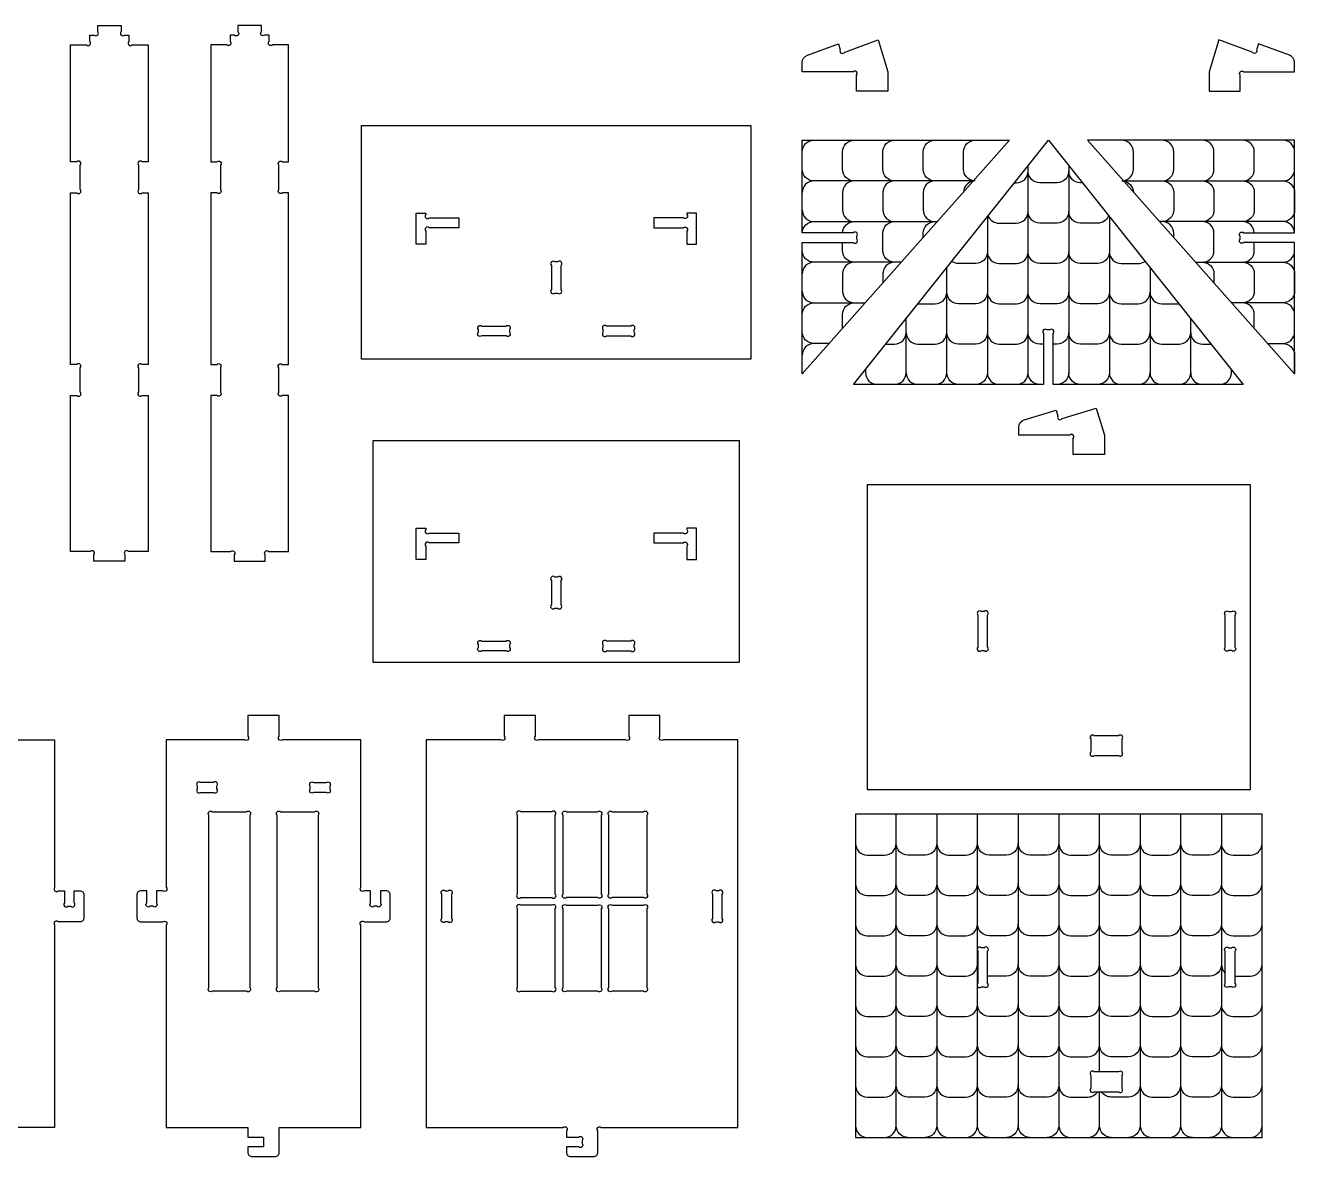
# Model space of a CAD drawing. Extents: x 39 to 232, y 1985 to 2148.
# Drawn here: x 166.7 to 231.9, y 1985.4 to 2043.4 of the extents above; entities that cross this region are included whole.
import ezdxf

# ---------------------------------------------------------------- set-up
doc = ezdxf.new("R2010")
doc.units = 0
doc.header["$MEASUREMENT"] = 0
doc.layers.add('LAYER1', color=18, linetype='CONTINUOUS')

msp = doc.modelspace()

# ---------------------------------------------------------------- linework, layer by layer
at = {"layer": 'LAYER1'}
for points in [[(173.053, 2036.448), (172.73, 2036.448, 1), (172.553, 2036.271), (172.553, 2035.025, 1), (172.73, 2034.848), (173.053, 2034.848), (173.053, 2026.048), (172.73, 2026.048, 1), (172.553, 2025.871), (172.553, 2024.625, 1), (172.73, 2024.448), (173.053, 2024.448), (173.053, 2016.448), (172.03, 2016.448, 1), (171.853, 2016.271), (171.853, 2015.948), (170.253, 2015.948), (170.253, 2016.271, 1), (170.076, 2016.448), (169.053, 2016.448), (169.053, 2024.448), (169.376, 2024.448, 1), (169.553, 2024.625), (169.553, 2025.871, 1), (169.376, 2026.048), (169.053, 2026.048), (169.053, 2034.848), (169.376, 2034.848, 1), (169.553, 2035.025), (169.553, 2036.271, 1), (169.376, 2036.448), (169.053, 2036.448), (169.053, 2042.448), (169.876, 2042.448, 1), (170.053, 2042.625), (170.053, 2042.948), (170.276, 2042.948, 1), (170.453, 2043.125), (170.453, 2043.448), (171.653, 2043.448), (171.653, 2043.125, 1), (171.83, 2042.948), (172.053, 2042.948), (172.053, 2042.625, 1), (172.23, 2042.448), (173.053, 2042.448)], [(176.256, 2036.448), (176.578, 2036.448, -1), (176.756, 2036.271), (176.756, 2035.025, -1), (176.578, 2034.848), (176.256, 2034.848), (176.256, 2026.048), (176.578, 2026.048, -1), (176.756, 2025.871), (176.756, 2024.625, -1), (176.578, 2024.448), (176.256, 2024.448), (176.256, 2016.448), (177.278, 2016.448, -1), (177.456, 2016.271), (177.456, 2015.948), (179.056, 2015.948), (179.056, 2016.271, -1), (179.233, 2016.448), (180.256, 2016.448), (180.256, 2024.448), (179.933, 2024.448, -1), (179.756, 2024.625), (179.756, 2025.871, -1), (179.933, 2026.048), (180.256, 2026.048), (180.256, 2034.848), (179.933, 2034.848, -1), (179.756, 2035.025), (179.756, 2036.271, -1), (179.933, 2036.448), (180.256, 2036.448), (180.256, 2042.448), (179.433, 2042.448, -1), (179.256, 2042.625), (179.256, 2042.948), (179.033, 2042.948, -1), (178.856, 2043.125), (178.856, 2043.448), (177.656, 2043.448), (177.656, 2043.125, -1), (177.478, 2042.948), (177.256, 2042.948), (177.256, 2042.625, -1), (177.078, 2042.448), (176.256, 2042.448)], [(209.42, 2040.066), (209.42, 2040.889, 1), (209.243, 2041.066), (206.628, 2041.066), (206.628, 2041.536, -0.315299), (206.891, 2041.912), (208.489, 2042.494), (208.58, 2042.194, 1), (208.81, 2042.079), (210.525, 2042.703), (211.02, 2041.066), (211.02, 2040.066)], [(229.118, 2040.066), (229.118, 2040.889, -1), (229.296, 2041.066), (231.911, 2041.066), (231.911, 2041.536, 0.315299), (231.648, 2041.912), (230.049, 2042.494), (229.959, 2042.194, -1), (229.728, 2042.079), (228.014, 2042.703), (227.518, 2041.066), (227.518, 2040.066)], [(206.628, 2032.302), (209.25, 2032.302, 1), (209.428, 2032.479), (209.428, 2032.625, 1), (209.25, 2032.802), (206.628, 2032.802), (206.628, 2037.552), (217.269, 2037.552), (206.628, 2025.552)], [(209.269, 2025.014), (219.269, 2037.552), (229.269, 2025.014), (219.519, 2025.014), (219.519, 2027.636, 1), (219.342, 2027.814), (219.197, 2027.814, 1), (219.019, 2027.636), (219.019, 2025.014)], [(231.911, 2032.302), (229.288, 2032.302, -1), (229.111, 2032.479), (229.111, 2032.625, -1), (229.288, 2032.802), (231.911, 2032.802), (231.911, 2037.552), (221.269, 2037.552), (231.911, 2025.552)], [(187.298, 2033.813), (187.298, 2033.741, 1), (187.475, 2033.563), (188.991, 2033.563), (188.991, 2033.063), (187.475, 2033.063, 1), (187.298, 2032.886), (187.298, 2032.213), (186.798, 2032.213), (186.798, 2033.813)], [(200.698, 2033.813), (200.698, 2033.741, -1), (200.521, 2033.563), (199.005, 2033.563), (199.005, 2033.063), (200.521, 2033.063, -1), (200.698, 2032.886), (200.698, 2032.213), (201.198, 2032.213), (201.198, 2033.813)], [(193.748, 2031.129), (193.748, 2029.883, 1), (193.925, 2029.706), (194.071, 2029.706, 1), (194.248, 2029.883), (194.248, 2031.129, 1), (194.071, 2031.306), (193.925, 2031.306, 1)], [(191.598, 2027.836), (191.598, 2027.691, -1), (191.421, 2027.513), (190.175, 2027.513, -1), (189.998, 2027.691), (189.998, 2027.836, -1), (190.175, 2028.013), (191.421, 2028.013, -1)], [(196.398, 2027.836), (196.398, 2027.691, 1), (196.575, 2027.513), (197.821, 2027.513, 1), (197.998, 2027.691), (197.998, 2027.836, 1), (197.821, 2028.013), (196.575, 2028.013, 1)], [(220.541, 2021.413), (220.541, 2022.236, 1), (220.363, 2022.413), (217.748, 2022.413), (217.748, 2022.82, -0.330467), (218.032, 2023.203), (219.662, 2023.697), (219.755, 2023.388, 1), (219.976, 2023.27), (221.721, 2023.798), (222.141, 2022.413), (222.141, 2021.413)], [(187.298, 2017.637), (187.298, 2017.564, 1), (187.475, 2017.387), (188.991, 2017.387), (188.991, 2016.887), (187.475, 2016.887, 1), (187.298, 2016.71), (187.298, 2016.037), (186.798, 2016.037), (186.798, 2017.637)], [(200.698, 2017.637), (200.698, 2017.564, -1), (200.521, 2017.387), (199.005, 2017.387), (199.005, 2016.887), (200.521, 2016.887, -1), (200.698, 2016.71), (200.698, 2016.037), (201.198, 2016.037), (201.198, 2017.637)], [(193.748, 2014.953), (193.748, 2013.707, 1), (193.925, 2013.53), (194.071, 2013.53, 1), (194.248, 2013.707), (194.248, 2014.953, 1), (194.071, 2015.13), (193.925, 2015.13, 1)], [(215.649, 2013.177), (215.649, 2011.531, 1), (215.826, 2011.354), (215.972, 2011.354, 1), (216.149, 2011.531), (216.149, 2013.177, 1), (215.972, 2013.354), (215.826, 2013.354, 1)], [(228.849, 2013.177), (228.849, 2011.531, -1), (228.672, 2011.354), (228.526, 2011.354, -1), (228.349, 2011.531), (228.349, 2013.177, -1), (228.526, 2013.354), (228.672, 2013.354, -1)], [(190.175, 2011.837), (191.421, 2011.837, -1), (191.598, 2011.66), (191.598, 2011.514, -1), (191.421, 2011.337), (190.175, 2011.337, -1), (189.998, 2011.514), (189.998, 2011.66, -1)], [(196.398, 2011.66), (196.398, 2011.514, 1), (196.575, 2011.337), (197.821, 2011.337, 1), (197.998, 2011.514), (197.998, 2011.66, 1), (197.821, 2011.837), (196.575, 2011.837, 1)], [(184.968, 1999.026), (184.968, 1998.403, -1), (184.791, 1998.226), (184.645, 1998.226, -1), (184.468, 1998.403), (184.468, 1999.026), (184.145, 1999.026, -1), (183.968, 1999.203), (183.968, 2006.776), (179.945, 2006.776, -1), (179.768, 2006.953), (179.768, 2008.026), (178.168, 2008.026), (178.168, 2006.953, -1), (177.991, 2006.776), (173.968, 2006.776), (173.968, 1999.203, -1), (173.791, 1999.026), (173.468, 1999.026), (173.468, 1998.403, -1), (173.291, 1998.226), (173.145, 1998.226, -1), (172.968, 1998.403), (172.968, 1999.026), (172.668, 1999.026, 0.414214), (172.468, 1998.826), (172.468, 1997.626, 0.414214), (172.668, 1997.426), (173.791, 1997.426, -1), (173.968, 1997.249), (173.968, 1986.876), (178.168, 1986.876), (178.168, 1986.376), (178.968, 1986.376), (178.968, 1985.876), (178.168, 1985.876), (178.168, 1985.576, 0.414214), (178.368, 1985.376), (179.568, 1985.376, 0.414214), (179.768, 1985.576), (179.768, 1986.876), (183.968, 1986.876), (183.968, 1997.249, -1), (184.145, 1997.426), (185.268, 1997.426, 0.414214), (185.468, 1997.626), (185.468, 1998.826, 0.414214), (185.268, 1999.026)], [(197.725, 2008.026), (197.725, 2006.953, -1), (197.548, 2006.776), (193.102, 2006.776, -1), (192.925, 2006.953), (192.925, 2008.026), (191.325, 2008.026), (191.325, 2006.953, -1), (191.148, 2006.776), (187.325, 2006.776), (187.325, 1986.876), (194.348, 1986.876, -1), (194.525, 1986.699), (194.525, 1986.376), (195.148, 1986.376, -1), (195.325, 1986.199), (195.325, 1986.053, -1), (195.148, 1985.876), (194.525, 1985.876), (194.525, 1985.576, 0.414214), (194.725, 1985.376), (195.925, 1985.376, 0.414214), (196.125, 1985.576), (196.125, 1986.699, -1), (196.302, 1986.876), (203.325, 1986.876), (203.325, 2006.776), (199.502, 2006.776, -1), (199.325, 2006.953), (199.325, 2008.026)], [(221.626, 2005.963), (222.872, 2005.963, 1), (223.049, 2006.14), (223.049, 2006.803, 1), (222.872, 2006.98), (221.626, 2006.98, 1), (221.449, 2006.803), (221.449, 2006.14, 1)], [(175.745, 2004.076), (176.391, 2004.076, 1), (176.568, 2004.253), (176.568, 2004.399, 1), (176.391, 2004.576), (175.745, 2004.576, 1), (175.568, 2004.399), (175.568, 2004.253, 1)], [(181.545, 2004.576), (182.191, 2004.576, -1), (182.368, 2004.399), (182.368, 2004.253, -1), (182.191, 2004.076), (181.545, 2004.076, -1), (181.368, 2004.253), (181.368, 2004.399, -1)], [(176.168, 1994.053), (176.168, 2002.899, -1), (176.345, 2003.076), (178.091, 2003.076, -1), (178.268, 2002.899), (178.268, 1994.053, -1), (178.091, 1993.876), (176.345, 1993.876, -1)], [(179.668, 1994.053), (179.668, 2002.899, -1), (179.845, 2003.076), (181.591, 2003.076, -1), (181.768, 2002.899), (181.768, 1994.053, -1), (181.591, 1993.876), (179.845, 1993.876, -1)], [(192, 2002.899), (192, 1998.853, 1), (192.177, 1998.676), (193.773, 1998.676, 1), (193.95, 1998.853), (193.95, 2002.899, 1), (193.773, 2003.076), (192.177, 2003.076, 1)], [(194.527, 2003.076), (196.123, 2003.076, -1), (196.3, 2002.899), (196.3, 1998.853, -1), (196.123, 1998.676), (194.527, 1998.676, -1), (194.35, 1998.853), (194.35, 2002.899, -1)], [(196.7, 1998.853), (196.7, 2002.899, -1), (196.877, 2003.076), (198.473, 2003.076, -1), (198.65, 2002.899), (198.65, 1998.853, -1), (198.473, 1998.676), (196.877, 1998.676, -1)], [(188.625, 1998.849), (188.625, 1997.603, -1), (188.448, 1997.426), (188.302, 1997.426, -1), (188.125, 1997.603), (188.125, 1998.849, -1), (188.302, 1999.026), (188.448, 1999.026, -1)], [(202.025, 1998.849), (202.025, 1997.603, 1), (202.202, 1997.426), (202.348, 1997.426, 1), (202.525, 1997.603), (202.525, 1998.849, 1), (202.348, 1999.026), (202.202, 1999.026, 1)], [(192, 1998.099), (192, 1994.053, 1), (192.177, 1993.876), (193.773, 1993.876, 1), (193.95, 1994.053), (193.95, 1998.099, 1), (193.773, 1998.276), (192.177, 1998.276, 1)], [(194.527, 1998.276), (196.123, 1998.276, -1), (196.3, 1998.099), (196.3, 1994.053, -1), (196.123, 1993.876), (194.527, 1993.876, -1), (194.35, 1994.053), (194.35, 1998.099, -1)], [(198.65, 1998.099), (198.65, 1994.053, -1), (198.473, 1993.876), (196.877, 1993.876, -1), (196.7, 1994.053), (196.7, 1998.099, -1), (196.877, 1998.276), (198.473, 1998.276, -1)], [(215.649, 1995.92), (215.649, 1994.274, 1), (215.826, 1994.097), (215.972, 1994.097, 1), (216.149, 1994.274), (216.149, 1995.92, 1), (215.972, 1996.097), (215.826, 1996.097, 1)], [(228.849, 1995.92), (228.849, 1994.274, -1), (228.672, 1994.097), (228.526, 1994.097, -1), (228.349, 1994.274), (228.349, 1995.92, -1), (228.526, 1996.097), (228.672, 1996.097, -1)], [(221.626, 1988.706), (222.872, 1988.706, 1), (223.049, 1988.883), (223.049, 1989.546, 1), (222.872, 1989.723), (221.626, 1989.723, 1), (221.449, 1989.546), (221.449, 1988.883, 1)]]:
    msp.add_lwpolyline(points, format="xyb", close=True, dxfattribs=at)
for points in [[(183.998, 2038.313), (203.998, 2038.313), (203.998, 2026.313), (183.998, 2026.313)], [(184.598, 2022.137), (203.398, 2022.137), (203.398, 2010.737), (184.598, 2010.737)], [(229.649, 2019.862), (209.967, 2019.862), (209.967, 2004.222), (229.649, 2004.222)], [(209.367, 1986.364), (230.249, 1986.364), (230.249, 2002.964), (209.367, 2002.964)]]:
    msp.add_lwpolyline(points, close=True, dxfattribs=at)
for points in [[(206.628, 2036.952, -0.414214), (207.228, 2037.552)], [(209.298, 2035.465, -0.414214), (208.698, 2036.065), (208.698, 2036.952, -0.414214), (209.298, 2037.552)], [(211.368, 2035.465, -0.414214), (210.768, 2036.065), (210.768, 2036.952, -0.414214), (211.368, 2037.552)], [(213.438, 2035.465, -0.414214), (212.838, 2036.065), (212.838, 2036.952, -0.414214), (213.438, 2037.552)], [(215.424, 2035.471, -0.373636), (214.908, 2036.065), (214.908, 2036.952, -0.414214), (215.508, 2037.552)], [(223.115, 2035.471, 0.373636), (223.631, 2036.065), (223.631, 2036.952, 0.414214), (223.031, 2037.552)], [(225.101, 2035.465, 0.414214), (225.701, 2036.065), (225.701, 2036.952, 0.414214), (225.101, 2037.552)], [(227.171, 2035.465, 0.414214), (227.771, 2036.065), (227.771, 2036.952, 0.414214), (227.171, 2037.552)], [(229.241, 2035.465), (231.311, 2035.465, 0.414214), (231.911, 2036.065), (231.911, 2036.952, 0.414214), (231.311, 2037.552), (229.241, 2037.552)], [(229.241, 2035.465, 0.414214), (229.841, 2036.065), (229.841, 2036.952, 0.414214), (229.241, 2037.552)], [(215.508, 2035.465), (207.228, 2035.465, -0.414214), (206.628, 2036.065)], [(217.524, 2035.364), (217.626, 2035.364, 0.414214), (218.226, 2035.964)], [(218.826, 2025.014, -0.414214), (218.226, 2025.614), (218.226, 2036.243)], [(220.313, 2035.964, -0.414214), (219.713, 2035.364), (218.826, 2035.364, -0.414214), (218.226, 2035.964)], [(220.313, 2036.243), (220.313, 2025.614, -0.414214), (219.713, 2025.014)], [(221.015, 2035.364), (220.913, 2035.364, -0.414214), (220.313, 2035.964)], [(207.228, 2035.465, 0.414214), (206.628, 2034.865)], [(209.298, 2035.465, 0.414214), (208.698, 2034.865), (208.698, 2033.977, 0.414214), (209.298, 2033.377)], [(211.368, 2035.465, 0.414214), (210.768, 2034.865), (210.768, 2033.977, 0.414214), (211.368, 2033.377)], [(213.438, 2035.465, 0.414214), (212.838, 2034.865), (212.838, 2033.977, 0.414214), (213.438, 2033.377)], [(215.411, 2035.457, 0.356207), (214.908, 2034.889)], [(223.127, 2035.457, -0.356207), (223.631, 2034.889)], [(225.101, 2035.465, -0.414214), (225.701, 2034.865), (225.701, 2033.977, -0.414214), (225.101, 2033.377)], [(227.171, 2035.465, -0.414214), (227.771, 2034.865), (227.771, 2033.977, -0.414214), (227.171, 2033.377)], [(229.241, 2035.465), (231.311, 2035.465, -0.414214), (231.911, 2034.865), (231.911, 2033.977, -0.414214), (231.311, 2033.377), (229.241, 2033.377)], [(229.241, 2035.465, -0.414214), (229.841, 2034.865), (229.841, 2033.977, -0.414214), (229.241, 2033.377)], [(206.628, 2033.977, 0.414214), (207.228, 2033.377)], [(206.628, 2032.802, -0.402258), (207.228, 2033.377), (213.567, 2033.377)], [(208.698, 2032.802, -0.402258), (209.298, 2033.377)], [(211.368, 2031.29, -0.414214), (210.768, 2031.89), (210.768, 2032.777, -0.414214), (211.368, 2033.377)], [(212.838, 2032.555), (212.838, 2032.777, -0.414214), (213.438, 2033.377)], [(216.138, 2033.626), (216.138, 2025.614, -0.414214), (215.538, 2025.014)], [(216.179, 2033.677, 0.309756), (216.738, 2033.294), (217.626, 2033.294, 0.414214), (218.226, 2033.894)], [(220.313, 2033.894, -0.414214), (219.713, 2033.294), (218.826, 2033.294, -0.414214), (218.226, 2033.894)], [(222.36, 2033.677, -0.309756), (221.8, 2033.294), (220.913, 2033.294, -0.414214), (220.313, 2033.894)], [(222.4, 2033.626), (222.4, 2025.614, 0.414214), (223, 2025.014)], [(225.701, 2032.555), (225.701, 2032.777, 0.414214), (225.101, 2033.377)], [(227.171, 2031.29, 0.414214), (227.771, 2031.89), (227.771, 2032.777, 0.414214), (227.171, 2033.377)], [(231.911, 2032.802, 0.402258), (231.311, 2033.377), (229.241, 2033.377)], [(229.841, 2032.802, 0.402258), (229.241, 2033.377)], [(209.298, 2031.29, -0.414214), (208.698, 2031.89), (208.698, 2032.302)], [(229.241, 2031.29), (231.311, 2031.29, 0.414214), (231.911, 2031.89), (231.911, 2032.302)], [(229.241, 2031.29, 0.414214), (229.841, 2031.89), (229.841, 2032.302)], [(211.716, 2031.29), (207.228, 2031.29, -0.414214), (206.628, 2031.89)], [(216.138, 2031.824, -0.414214), (215.538, 2031.224), (214.651, 2031.224, -0.153351), (214.308, 2031.331)], [(216.138, 2031.824, 0.414214), (216.738, 2031.224), (217.626, 2031.224, 0.414214), (218.226, 2031.824)], [(220.313, 2031.824, -0.414214), (219.713, 2031.224), (218.826, 2031.224, -0.414214), (218.226, 2031.824)], [(222.4, 2031.824, -0.414214), (221.8, 2031.224), (220.913, 2031.224, -0.414214), (220.313, 2031.824)], [(222.4, 2031.824, 0.414214), (223, 2031.224), (223.888, 2031.224, 0.153351), (224.231, 2031.331)], [(207.228, 2031.29, 0.414214), (206.628, 2030.69)], [(209.298, 2031.29, 0.414214), (208.698, 2030.69), (208.698, 2029.803, 0.414214), (209.298, 2029.203)], [(211.368, 2031.29, 0.414214), (210.768, 2030.69), (210.768, 2030.22)], [(214.651, 2025.014, -0.414214), (214.051, 2025.614), (214.051, 2031.009)], [(224.488, 2031.009), (224.488, 2025.614, 0.414214), (225.088, 2025.014)], [(227.171, 2031.29, -0.414214), (227.771, 2030.69), (227.771, 2030.22)], [(229.241, 2031.29), (231.311, 2031.29, -0.414214), (231.911, 2030.69), (231.911, 2029.803, -0.414214), (231.311, 2029.203), (229.241, 2029.203)], [(229.241, 2031.29, -0.414214), (229.841, 2030.69), (229.841, 2029.803, -0.414214), (229.241, 2029.203)], [(206.628, 2029.803, 0.414214), (207.228, 2029.203), (209.865, 2029.203)], [(212.571, 2029.154), (213.451, 2029.154, 0.414214), (214.051, 2029.754)], [(216.138, 2029.754, -0.414214), (215.538, 2029.154), (214.651, 2029.154, -0.414214), (214.051, 2029.754)], [(216.138, 2029.754, 0.414214), (216.738, 2029.154), (217.626, 2029.154, 0.414214), (218.226, 2029.754)], [(220.313, 2029.754, -0.414214), (219.713, 2029.154), (218.826, 2029.154, -0.414214), (218.226, 2029.754)], [(222.4, 2029.754, -0.414214), (221.8, 2029.154), (220.913, 2029.154, -0.414214), (220.313, 2029.754)], [(222.4, 2029.754, 0.414214), (223, 2029.154), (223.888, 2029.154, 0.414214), (224.488, 2029.754)], [(224.488, 2029.754, 0.414214), (225.088, 2029.154), (225.968, 2029.154)], [(206.628, 2028.603, -0.414214), (207.228, 2029.203)], [(208.698, 2027.886), (208.698, 2028.603, -0.414214), (209.298, 2029.203)], [(229.841, 2027.886), (229.841, 2028.603, 0.414214), (229.241, 2029.203), (228.674, 2029.203)], [(230.525, 2027.116), (231.311, 2027.116, 0.414214), (231.911, 2027.716), (231.911, 2028.603, 0.414214), (231.311, 2029.203), (229.241, 2029.203)], [(211.364, 2025.014, 0.414214), (211.964, 2025.614), (211.964, 2028.392)], [(225.975, 2025.014, 0.414214), (226.575, 2025.614), (226.575, 2028.392)], [(207.228, 2027.116, -0.414214), (206.628, 2027.716)], [(210.92, 2027.084), (211.364, 2027.084, 0.414214), (211.964, 2027.684)], [(211.964, 2027.684, 0.414214), (212.564, 2027.084), (213.451, 2027.084, 0.414214), (214.051, 2027.684)], [(216.138, 2027.684, -0.414214), (215.538, 2027.084), (214.651, 2027.084, -0.414214), (214.051, 2027.684)], [(216.138, 2027.684, 0.414214), (216.738, 2027.084), (217.626, 2027.084, 0.414214), (218.226, 2027.684)], [(219.019, 2027.084), (218.826, 2027.084, -0.414214), (218.226, 2027.684)], [(220.313, 2027.684, -0.414214), (219.713, 2027.084), (219.519, 2027.084)], [(222.4, 2027.684, -0.414214), (221.8, 2027.084), (220.913, 2027.084, -0.414214), (220.313, 2027.684)], [(222.4, 2027.684, 0.414214), (223, 2027.084), (223.888, 2027.084, 0.414214), (224.488, 2027.684)], [(224.488, 2027.684, 0.414214), (225.088, 2027.084), (225.975, 2027.084, 0.414214), (226.575, 2027.684)], [(226.575, 2027.684, 0.414214), (227.175, 2027.084), (227.618, 2027.084)], [(208.014, 2027.116), (207.228, 2027.116, 0.414214), (206.628, 2026.516)], [(230.525, 2027.116), (231.311, 2027.116, -0.414214), (231.911, 2026.516), (231.911, 2025.628, -0.029842), (231.907, 2025.557)], [(206.628, 2025.628, 0.029842), (206.632, 2025.557)], [(209.877, 2025.775), (209.877, 2025.614, 0.414214), (210.477, 2025.014)], [(211.964, 2025.614, 0.414214), (212.564, 2025.014)], [(213.451, 2025.014, 0.414214), (214.051, 2025.614)], [(216.138, 2025.614, 0.414214), (216.738, 2025.014)], [(217.626, 2025.014, 0.414214), (218.226, 2025.614)], [(220.913, 2025.014, -0.414214), (220.313, 2025.614)], [(222.4, 2025.614, -0.414214), (221.8, 2025.014)], [(223.888, 2025.014, 0.414214), (224.488, 2025.614)], [(226.575, 2025.614, 0.414214), (227.175, 2025.014)], [(228.062, 2025.014, 0.414214), (228.662, 2025.614), (228.662, 2025.775)], [(164.22, 2006.776), (168.243, 2006.776), (168.243, 1999.203, 1), (168.42, 1999.026), (168.743, 1999.026), (168.743, 1998.403, 1), (168.92, 1998.226), (169.066, 1998.226, 1), (169.243, 1998.403), (169.243, 1999.026), (169.543, 1999.026, -0.414214), (169.743, 1998.826), (169.743, 1997.626, -0.414214), (169.543, 1997.426), (168.42, 1997.426, 1), (168.243, 1997.249), (168.243, 1986.876), (164.22, 1986.876, 1)], [(213.542, 1997.314, -0.414214), (212.942, 1996.714), (212.055, 1996.714, -0.414214), (211.455, 1997.314), (211.455, 2002.964)], [(213.542, 2002.964), (213.542, 1997.314, 0.414214), (214.142, 1996.714), (215.029, 1996.714, 0.414214), (215.629, 1997.314), (215.629, 2002.964)], [(217.717, 2002.964), (217.717, 1997.314, -0.414214), (217.117, 1996.714), (216.229, 1996.714, -0.414214), (215.629, 1997.314)], [(219.804, 2002.964), (219.804, 1997.314, -0.414214), (219.204, 1996.714), (218.317, 1996.714, -0.414214), (217.717, 1997.314)], [(223.979, 1997.314, -0.414214), (223.379, 1996.714), (222.491, 1996.714, -0.414214), (221.891, 1997.314), (221.891, 2002.964)], [(223.979, 2002.964), (223.979, 1997.314, 0.414214), (224.579, 1996.714), (225.466, 1996.714, 0.414214), (226.066, 1997.314), (226.066, 2002.964)], [(228.153, 2002.964), (228.153, 1997.314, -0.414214), (227.553, 1996.714), (226.666, 1996.714, -0.414214), (226.066, 1997.314)], [(228.153, 1997.314, 0.414214), (228.753, 1996.714), (229.64, 1996.714, 0.414214), (230.24, 1997.314), (230.24, 2002.964)], [(209.367, 2001.454, 0.414214), (209.967, 2000.854), (210.855, 2000.854, 0.414214), (211.455, 2001.454)], [(213.542, 2001.454, -0.414214), (212.942, 2000.854), (212.055, 2000.854, -0.414214), (211.455, 2001.454)], [(213.542, 2001.454, 0.414214), (214.142, 2000.854), (215.029, 2000.854, 0.414214), (215.629, 2001.454)], [(217.717, 2001.454, -0.414214), (217.117, 2000.854), (216.229, 2000.854, -0.414214), (215.629, 2001.454)], [(219.804, 2001.454, -0.414214), (219.204, 2000.854), (218.317, 2000.854, -0.414214), (217.717, 2001.454)], [(219.804, 2001.454, 0.414214), (220.404, 2000.854), (221.291, 2000.854, 0.414214), (221.891, 2001.454)], [(223.979, 2001.454, -0.414214), (223.379, 2000.854), (222.491, 2000.854, -0.414214), (221.891, 2001.454)], [(223.979, 2001.454, 0.414214), (224.579, 2000.854), (225.466, 2000.854, 0.414214), (226.066, 2001.454)], [(228.153, 2001.454, -0.414214), (227.553, 2000.854), (226.666, 2000.854, -0.414214), (226.066, 2001.454)], [(228.153, 2001.454, 0.414214), (228.753, 2000.854), (229.64, 2000.854, 0.414214), (230.24, 2001.454)], [(209.367, 1999.384, 0.414214), (209.967, 1998.784), (210.855, 1998.784, 0.414214), (211.455, 1999.384)], [(213.542, 1999.384, -0.414214), (212.942, 1998.784), (212.055, 1998.784, -0.414214), (211.455, 1999.384)], [(213.542, 1999.384, 0.414214), (214.142, 1998.784), (215.029, 1998.784, 0.414214), (215.629, 1999.384)], [(217.717, 1999.384, -0.414214), (217.117, 1998.784), (216.229, 1998.784, -0.414214), (215.629, 1999.384)], [(219.804, 1999.384, -0.414214), (219.204, 1998.784), (218.317, 1998.784, -0.414214), (217.717, 1999.384)], [(219.804, 1999.384, 0.414214), (220.404, 1998.784), (221.291, 1998.784, 0.414214), (221.891, 1999.384)], [(223.979, 1999.384, -0.414214), (223.379, 1998.784), (222.491, 1998.784, -0.414214), (221.891, 1999.384)], [(223.979, 1999.384, 0.414214), (224.579, 1998.784), (225.466, 1998.784, 0.414214), (226.066, 1999.384)], [(228.153, 1999.384, -0.414214), (227.553, 1998.784), (226.666, 1998.784, -0.414214), (226.066, 1999.384)], [(228.153, 1999.384, 0.414214), (228.753, 1998.784), (229.64, 1998.784, 0.414214), (230.24, 1999.384)], [(209.367, 1997.314, 0.414214), (209.967, 1996.714), (210.855, 1996.714, 0.414214), (211.455, 1997.314)], [(210.855, 1986.364, 0.414214), (211.455, 1986.964), (211.455, 1997.301)], [(213.542, 1997.301), (213.542, 1986.964, 0.414214), (214.142, 1986.364)], [(215.029, 1986.364, 0.414214), (215.629, 1986.964), (215.629, 1997.301)], [(217.717, 1997.301), (217.717, 1986.964, -0.414214), (217.117, 1986.364)], [(219.804, 1997.314, 0.414214), (220.404, 1996.714), (221.291, 1996.714, 0.414214), (221.891, 1997.314)], [(219.804, 1997.301), (219.804, 1986.964, 0.414214), (220.404, 1986.364)], [(223.979, 1997.301), (223.979, 1986.964, 0.414214), (224.579, 1986.364)], [(226.666, 1986.364, -0.414214), (226.066, 1986.964), (226.066, 1997.301)], [(228.153, 1997.301), (228.153, 1986.964, -0.414214), (227.553, 1986.364)], [(229.64, 1986.364, 0.414214), (230.24, 1986.964), (230.24, 1997.301)], [(209.367, 1995.244, 0.414214), (209.967, 1994.644), (210.855, 1994.644, 0.414214), (211.455, 1995.244)], [(213.542, 1995.244, -0.414214), (212.942, 1994.644), (212.055, 1994.644, -0.414214), (211.455, 1995.244)], [(213.542, 1995.244, 0.414214), (214.142, 1994.644), (215.029, 1994.644, 0.414214), (215.629, 1995.244)], [(215.649, 1995.091, -0.064722), (215.629, 1995.244)], [(217.717, 1995.244, -0.414214), (217.117, 1994.644), (216.229, 1994.644, -0.033471), (216.149, 1994.65)], [(219.804, 1995.244, -0.414214), (219.204, 1994.644), (218.317, 1994.644, -0.414214), (217.717, 1995.244)], [(219.804, 1995.244, 0.414214), (220.404, 1994.644), (221.291, 1994.644, 0.414214), (221.891, 1995.244)], [(223.979, 1995.244, -0.414214), (223.379, 1994.644), (222.491, 1994.644, -0.414214), (221.891, 1995.244)], [(223.979, 1995.244, 0.414214), (224.579, 1994.644), (225.466, 1994.644, 0.414214), (226.066, 1995.244)], [(228.153, 1995.244, -0.414214), (227.553, 1994.644), (226.666, 1994.644, -0.414214), (226.066, 1995.244)], [(228.153, 1995.244, 0.211181), (228.349, 1994.801)], [(228.849, 1994.644), (229.64, 1994.644, 0.414214), (230.24, 1995.244)], [(209.367, 1993.174, 0.414214), (209.967, 1992.574), (210.855, 1992.574, 0.414214), (211.455, 1993.174)], [(213.542, 1993.174, -0.414214), (212.942, 1992.574), (212.055, 1992.574, -0.414214), (211.455, 1993.174)], [(213.542, 1993.174, 0.414214), (214.142, 1992.574), (215.029, 1992.574, 0.414214), (215.629, 1993.174)], [(217.717, 1993.174, -0.414214), (217.117, 1992.574), (216.229, 1992.574, -0.414214), (215.629, 1993.174)], [(219.804, 1993.174, -0.414214), (219.204, 1992.574), (218.317, 1992.574, -0.414214), (217.717, 1993.174)], [(219.804, 1993.174, 0.414214), (220.404, 1992.574), (221.291, 1992.574, 0.414214), (221.891, 1993.174)], [(223.979, 1993.174, -0.414214), (223.379, 1992.574), (222.491, 1992.574, -0.414214), (221.891, 1993.174)], [(223.979, 1993.174, 0.414214), (224.579, 1992.574), (225.466, 1992.574, 0.414214), (226.066, 1993.174)], [(228.153, 1993.174, -0.414214), (227.553, 1992.574), (226.666, 1992.574, -0.414214), (226.066, 1993.174)], [(228.153, 1993.174, 0.414214), (228.753, 1992.574), (229.64, 1992.574, 0.414214), (230.24, 1993.174)], [(209.367, 1991.104, 0.414214), (209.967, 1990.504), (210.855, 1990.504, 0.414214), (211.455, 1991.104)], [(213.542, 1991.104, -0.414214), (212.942, 1990.504), (212.055, 1990.504, -0.414214), (211.455, 1991.104)], [(213.542, 1991.104, 0.414214), (214.142, 1990.504), (215.029, 1990.504, 0.414214), (215.629, 1991.104)], [(217.717, 1991.104, -0.414214), (217.117, 1990.504), (216.229, 1990.504, -0.414214), (215.629, 1991.104)], [(219.804, 1991.104, -0.414214), (219.204, 1990.504), (218.317, 1990.504, -0.414214), (217.717, 1991.104)], [(219.804, 1991.104, 0.414214), (220.404, 1990.504), (221.291, 1990.504, 0.414214), (221.891, 1991.104)], [(223.979, 1991.104, -0.414214), (223.379, 1990.504), (222.491, 1990.504, -0.414214), (221.891, 1991.104)], [(223.979, 1991.104, 0.414214), (224.579, 1990.504), (225.466, 1990.504, 0.414214), (226.066, 1991.104)], [(228.153, 1991.104, -0.414214), (227.553, 1990.504), (226.666, 1990.504, -0.414214), (226.066, 1991.104)], [(228.153, 1991.104, 0.414214), (228.753, 1990.504), (229.64, 1990.504, 0.414214), (230.24, 1991.104)], [(209.367, 1989.034, 0.414214), (209.967, 1988.434), (210.855, 1988.434, 0.414214), (211.455, 1989.034)], [(213.542, 1989.034, -0.414214), (212.942, 1988.434), (212.055, 1988.434, -0.414214), (211.455, 1989.034)], [(213.542, 1989.034, 0.414214), (214.142, 1988.434), (215.029, 1988.434, 0.414214), (215.629, 1989.034)], [(217.717, 1989.034, -0.414214), (217.117, 1988.434), (216.229, 1988.434, -0.414214), (215.629, 1989.034)], [(219.804, 1989.034, -0.414214), (219.204, 1988.434), (218.317, 1988.434, -0.414214), (217.717, 1989.034)], [(219.804, 1989.034, 0.414214), (220.404, 1988.434), (221.291, 1988.434, 0.253048), (221.793, 1988.706)], [(223.979, 1989.034, -0.414214), (223.379, 1988.434), (222.491, 1988.434, -0.253048), (221.989, 1988.706)], [(223.979, 1989.034, 0.414214), (224.579, 1988.434), (225.466, 1988.434, 0.414214), (226.066, 1989.034)], [(228.153, 1989.034, -0.414214), (227.553, 1988.434), (226.666, 1988.434, -0.414214), (226.066, 1989.034)], [(228.153, 1989.034, 0.414214), (228.753, 1988.434), (229.64, 1988.434, 0.414214), (230.24, 1989.034)], [(222.491, 1986.364, -0.414214), (221.891, 1986.964), (221.891, 1988.706)], [(209.367, 1986.964, 0.414214), (209.967, 1986.364)], [(212.055, 1986.364, -0.414214), (211.455, 1986.964)], [(213.542, 1986.964, -0.414214), (212.942, 1986.364)], [(216.229, 1986.364, -0.414214), (215.629, 1986.964)], [(218.317, 1986.364, -0.414214), (217.717, 1986.964)], [(219.804, 1986.964, -0.414214), (219.204, 1986.364)], [(221.291, 1986.364, 0.414214), (221.891, 1986.964)], [(223.979, 1986.964, -0.414214), (223.379, 1986.364)], [(225.466, 1986.364, 0.414214), (226.066, 1986.964)], [(228.153, 1986.964, 0.414214), (228.753, 1986.364)]]:
    msp.add_lwpolyline(points, format="xyb", dxfattribs=at)
for points in [[(229.241, 2037.552), (221.269, 2037.552)], [(223.031, 2035.465), (229.241, 2035.465)], [(229.241, 2033.377), (224.971, 2033.377)], [(226.823, 2031.29), (229.241, 2031.29)], [(221.891, 1989.723), (221.891, 1997.301)]]:
    msp.add_lwpolyline(points, dxfattribs=at)

doc.saveas('drawing.dxf')
